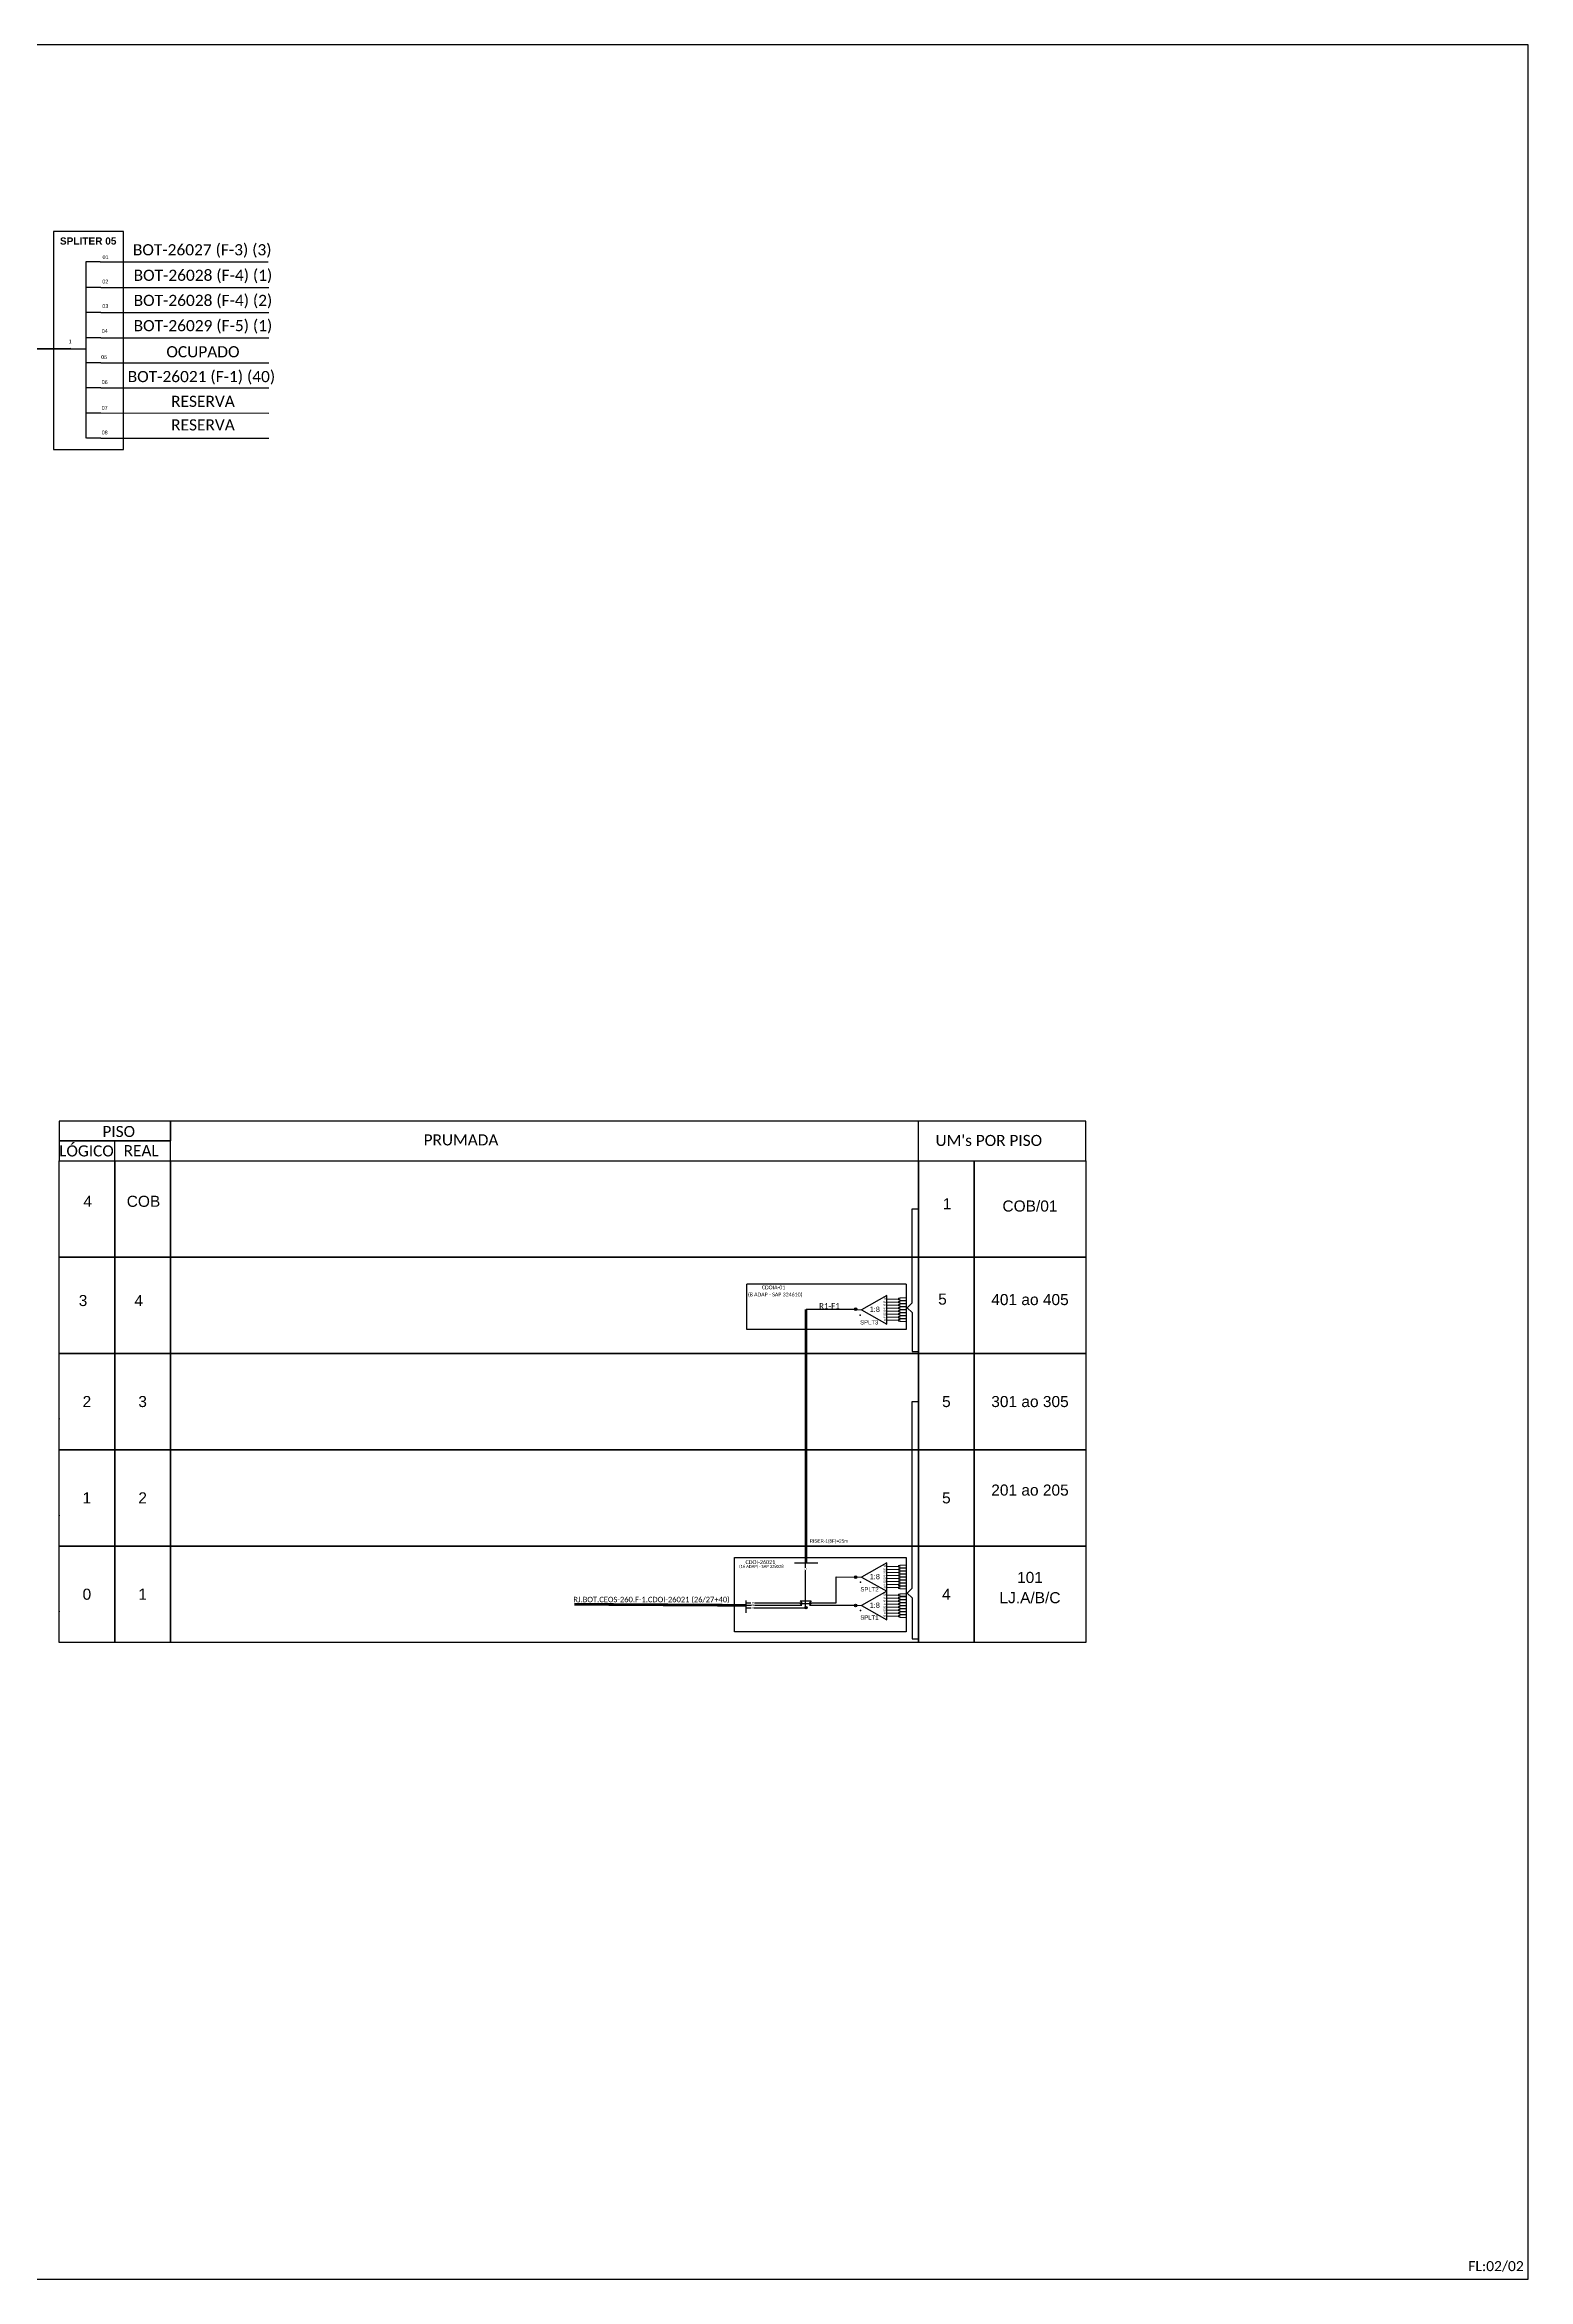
# Model space of a CAD drawing. Header units: metres. Extents: x -10 to 1772, y -3 to 591.
# Drawn here: x 1378 to 1772, y -3 to 591 of the extents above; entities that cross this region are included whole.
import ezdxf
from ezdxf.enums import TextEntityAlignment as Align

# ---------------------------------------------------------------- set-up
doc = ezdxf.new("R2010")
doc.units = ezdxf.units.M
doc.styles.add('ARIAL', font='arial.ttf')
doc.styles.get("Standard").update_dxf_attribs({"font": 'arial.ttf'})
doc.styles.add('WMF-Calibri0', font='calibri.ttf')

# ---------------------------------------------------------------- blocks, each defined once
blk = doc.blocks.new('SPLT_1-8_SC-APC')
at = {"color": 1, "lineweight": 0}
blk.add_lwpolyline([(-17.04, -7.55), (-19.26, -7.55)], dxfattribs=at)
at = {"color": 1}
blk.add_lwpolyline([(-7.37, -2.1), (-17.04, -7.55), (-7.37, -13), (-7.37, -2.1)], dxfattribs=at)
at = {"color": 3, "lineweight": 0}
for points in [[(-2.99, -3.51), (-7.37, -3.51)], [(-7.37, -4.66), (-2.99, -4.66)], [(-7.37, -5.82), (-2.99, -5.82)], [(-7.37, -6.97), (-2.99, -6.97)], [(-7.37, -8.12), (-2.99, -8.12)], [(-2.41, -3.02), (-2.41, -4)], [(-2.41, -3.02), (0, -3.02)], [(-2.41, -4), (0, -4)], [(-2.41, -4.17), (-2.41, -5.16)], [(-2.41, -4.17), (0, -4.17)], [(-2.41, -5.16), (0, -5.16)], [(-2.41, -5.32), (-2.41, -6.31)], [(-2.41, -5.32), (0, -5.32)], [(-2.41, -6.31), (0, -6.31)], [(-2.41, -6.48), (-2.41, -7.46)], [(-2.41, -6.48), (0, -6.48)], [(-2.41, -7.46), (0, -7.46)], [(-2.41, -7.63), (-2.41, -8.62)], [(-2.41, -7.63), (0, -7.63)], [(-7.37, -9.28), (-2.99, -9.28)], [(-7.37, -10.43), (-2.99, -10.43)], [(-7.37, -11.58), (-2.99, -11.58)], [(-2.41, -8.62), (0, -8.62)], [(-2.41, -8.78), (-2.41, -9.77)], [(-2.41, -8.78), (0, -8.78)], [(-2.41, -9.77), (0, -9.77)], [(-2.41, -9.94), (-2.41, -10.92)], [(-2.41, -9.94), (0, -9.94)], [(-2.41, -10.92), (0, -10.92)], [(-2.41, -11.09), (-2.41, -12.08)], [(-2.41, -11.09), (0, -11.09)], [(-2.41, -12.08), (0, -12.08)]]:
    blk.add_lwpolyline(points, dxfattribs=at)
for points in [[(-2.99, -3.22), (-2.41, -3.22), (-2.41, -3.8), (-2.99, -3.8)], [(-2.99, -4.38), (-2.41, -4.38), (-2.41, -4.95), (-2.99, -4.95)], [(-2.99, -5.53), (-2.41, -5.53), (-2.41, -6.1), (-2.99, -6.1)], [(-2.99, -6.68), (-2.41, -6.68), (-2.41, -7.26), (-2.99, -7.26)], [(-2.99, -7.84), (-2.41, -7.84), (-2.41, -8.41), (-2.99, -8.41)], [(-2.99, -8.99), (-2.41, -8.99), (-2.41, -9.56), (-2.99, -9.56)], [(-2.99, -10.14), (-2.41, -10.14), (-2.41, -10.72), (-2.99, -10.72)], [(-2.99, -11.3), (-2.41, -11.3), (-2.41, -11.87), (-2.99, -11.87)]]:
    blk.add_lwpolyline(points, close=True, dxfattribs=at)
at = {"color": 1, "style": 'ARIAL'}
for s, height, p in [('1:8', 2, (-13.91, -8.4)), ('S1', 0.75, (-8.74, -3.78)), ('S2', 0.75, (-8.74, -4.97)), ('S3', 0.75, (-8.74, -6.18)), ('S4', 0.75, (-8.74, -7.36)), ('S5', 0.75, (-8.74, -8.57)), ('S6', 0.75, (-8.74, -9.69)), ('S7', 0.75, (-8.74, -10.78)), ('S8', 0.75, (-8.74, -11.9))]:
    blk.add_text(s, height=height, dxfattribs=at).set_placement(p)
blk = doc.blocks.new('SPLITTER_')
blk.add_point((0, 0))
at = {"style": 'ARIAL', "flags": 4}
blk.add_attdef('SPLT', (0, -3.26), '', height=1.5, dxfattribs=at)

msp = doc.modelspace()

# ---------------------------------------------------------------- hatches: boundary and pattern name
h = msp.add_hatch(color=3)
h.dxf.hatch_style = 1
edge = h.paths.add_edge_path()
edge.add_arc((1593.42, 254.99), 0.325, 0, 360)
h = msp.add_hatch(color=3)
h.dxf.hatch_style = 1
edge = h.paths.add_edge_path()
edge.add_arc((1593.42, 183.75), 0.325, 0, 360)
h = msp.add_hatch(color=3)
h.dxf.hatch_style = 1
edge = h.paths.add_edge_path()
edge.add_arc((1580.23, 175.64), 0.325, 0, 360)
h = msp.add_hatch(color=3)
h.dxf.hatch_style = 1
edge = h.paths.add_edge_path()
edge.add_arc((1593.42, 176.22), 0.325, 0, 360)

# ---------------------------------------------------------------- linework, layer by layer
at = {"color": 7, "linetype": 'Continuous'}
for p, q in [((1388.81, 533.4), (1388.81, 486.49)), ((1392.6, 533.4), (1388.81, 533.4)), ((1392.8, 526.61), (1389, 526.61)), ((1392.8, 519.92), (1389, 519.92)), ((1392.8, 513.2), (1389, 513.2)), ((1384.86, 510.26), (1388.79, 510.26)), ((1392.8, 506.55), (1389, 506.55)), ((1392.8, 499.89), (1389, 499.89)), ((1392.8, 493.2), (1389, 493.2)), ((1392.8, 486.53), (1389, 486.53))]:
    msp.add_line(p, q, dxfattribs=at)
at = {"color": 10, "linetype": 'Continuous'}
for p, q in [((1392.6, 533.4), (1437.29, 533.38)), ((1392.8, 526.61), (1437.48, 526.6)), ((1392.8, 519.94), (1437.48, 519.92)), ((1392.8, 513.22), (1437.48, 513.2)), ((1392.8, 506.56), (1437.48, 506.55)), ((1392.8, 499.9), (1437.48, 499.89)), ((1392.8, 493.22), (1437.48, 493.2)), ((1392.79, 486.53), (1437.48, 486.52))]:
    msp.add_line(p, q, dxfattribs=at)
at = {"color": 1, "linetype": 'Continuous', "lineweight": 60}
msp.add_line((1384.86, 510.26), (1347.3, 510.14), dxfattribs=at)
at = {"color": 3}
msp.add_line((1564.25, 176.97), (1565.55, 176.97), dxfattribs=at)
at = {"color": 7}
for points in [[(931.2, -2.89), (1772.2, -2.89), (1772.2, 591.11), (931.2, 591.11)], [(1380.2, 483.49), (1398.86, 483.49), (1398.86, 541.44), (1380.2, 541.44)]]:
    msp.add_lwpolyline(points, close=True, dxfattribs=at)
for points in [[(1381.7, 299.71), (1411.33, 299.71), (1411.33, 304.98), (1381.7, 304.98)], [(1381.7, 294.45), (1411.33, 294.45), (1411.33, 299.71), (1381.7, 299.71)], [(1381.7, 294.45), (1396.51, 294.45), (1396.51, 268.85), (1381.7, 268.85)], [(1396.51, 294.45), (1411.33, 294.45), (1411.33, 268.85), (1396.51, 268.85)], [(1411.33, 294.45), (1610.13, 294.45), (1610.13, 268.85), (1411.33, 268.85)], [(1610.13, 294.45), (1624.94, 294.45), (1624.94, 268.85), (1610.13, 268.85)], [(1624.94, 294.45), (1654.57, 294.45), (1654.57, 268.85), (1624.94, 268.85)], [(1381.7, 268.85), (1396.51, 268.85), (1396.51, 243.24), (1381.7, 243.24)], [(1396.51, 268.85), (1411.33, 268.85), (1411.33, 243.24), (1396.51, 243.24)], [(1411.33, 268.85), (1610.13, 268.85), (1610.13, 243.24), (1411.33, 243.24)], [(1610.13, 268.85), (1624.94, 268.85), (1624.94, 243.24), (1610.13, 243.24)], [(1624.94, 268.85), (1654.57, 268.85), (1654.57, 243.24), (1624.94, 243.24)], [(1381.7, 243.24), (1396.51, 243.24), (1396.51, 217.64), (1381.7, 217.64)], [(1396.51, 243.24), (1411.33, 243.24), (1411.33, 217.64), (1396.51, 217.64)], [(1411.33, 243.24), (1610.13, 243.24), (1610.13, 217.64), (1411.33, 217.64)], [(1610.13, 243.24), (1624.94, 243.24), (1624.94, 217.64), (1610.13, 217.64)], [(1624.94, 243.24), (1654.57, 243.24), (1654.57, 217.64), (1624.94, 217.64)], [(1381.7, 217.64), (1396.51, 217.64), (1396.51, 192.04), (1381.7, 192.04)], [(1396.51, 217.64), (1411.33, 217.64), (1411.33, 192.04), (1396.51, 192.04)], [(1411.33, 217.64), (1610.13, 217.64), (1610.13, 192.04), (1411.33, 192.04)], [(1610.13, 217.64), (1624.94, 217.64), (1624.94, 192.04), (1610.13, 192.04)], [(1624.94, 217.64), (1654.57, 217.64), (1654.57, 192.04), (1624.94, 192.04)], [(1381.7, 192.04), (1396.51, 192.04), (1396.51, 166.43), (1381.7, 166.43)], [(1396.51, 192.04), (1411.33, 192.04), (1411.33, 166.43), (1396.51, 166.43)], [(1411.33, 192.04), (1610.13, 192.04), (1610.13, 166.43), (1411.33, 166.43)], [(1610.13, 192.04), (1624.94, 192.04), (1624.94, 166.43), (1610.13, 166.43)], [(1624.94, 192.04), (1654.57, 192.04), (1654.57, 166.43), (1624.94, 166.43)]]:
    msp.add_lwpolyline(points, close=True)
for points in [[(1411.33, 294.45), (1654.62, 294.45), (1654.62, 304.98), (1411.33, 304.98), (1411.33, 304.98), (1411.33, 299.71)], [(1610.13, 294.45), (1610.13, 304.98)], [(1396.51, 294.45), (1396.51, 299.71)], [(1566.49, 175.57), (1580.55, 175.57)]]:
    msp.add_lwpolyline(points)
at = {"color": 3}
for points in [[(1608.47, 266.75), (1608.47, 281.65), (1610.13, 281.65)], [(1608.47, 256.69), (1608.47, 266.75)], [(1608.47, 256.69), (1607.11, 255.38), (1608.47, 254.07)], [(1608.47, 254.07), (1608.47, 243.77), (1610.13, 243.77)], [(1608.44, 204.84), (1608.44, 230.44), (1610.13, 230.44)], [(1608.44, 180.83), (1608.44, 204.84)], [(1581.17, 176.97), (1588.22, 176.97), (1588.22, 183.8), (1593.74, 183.75)], [(1608.44, 180.83), (1607.09, 179.52), (1608.44, 178.22)], [(1608.44, 178.22), (1608.44, 167.39), (1610.13, 167.39)], [(1565.41, 176.97), (1565.44, 176.97)], [(1566.5, 176.97), (1577.5, 176.97)], [(1577.5, 176.97), (1578.18, 176.97)], [(1578.18, 176.97), (1578.42, 176.97)], [(1578.42, 176.97), (1579.09, 176.97)], [(1578.67, 177.45), (1579.09, 176.97)], [(1578.67, 177.45), (1581.61, 177.45), (1581.17, 176.97)]]:
    msp.add_lwpolyline(points, dxfattribs=at)
at = {"color": 1}
for points in [[(1564.52, 249.59), (1564.52, 261.64)], [(1606.87, 261.64), (1564.52, 261.64)], [(1606.87, 261.64), (1606.87, 249.59)], [(1606.87, 249.59), (1564.52, 249.59)], [(1564.26, 177.52), (1564.26, 174.29)]]:
    msp.add_lwpolyline(points, dxfattribs=at)
at = {"color": 5, "const_width": 0.698}
msp.add_lwpolyline([(1580.25, 187.54), (1580.25, 254.99)], dxfattribs=at)
at = {"color": 5}
for points in [[(1580.25, 254.99), (1593.42, 254.99)], [(1577.15, 187.54), (1583.34, 187.54)], [(1580.14, 186.23), (1580.14, 187.54)], [(1580.14, 175.95), (1580.14, 185.49)]]:
    msp.add_lwpolyline(points, dxfattribs=at)
at = {"color": 1}
msp.add_lwpolyline([(1561.21, 188.94), (1606.87, 188.94), (1606.87, 169.22), (1561.21, 169.22)], close=True, dxfattribs=at)
at = {"color": 1, "const_width": 0.717}
msp.add_lwpolyline([(1518.62, 176.55), (1564.27, 176.27)], dxfattribs=at)
at = {"color": 2}
for points in [[(1564.25, 176.27), (1565.55, 176.27)], [(1565.41, 176.27), (1565.42, 176.27)], [(1565.55, 176.27), (1565.68, 176.27)], [(1566.5, 176.27), (1579.09, 176.27)], [(1578.67, 176.75), (1579.09, 176.27)], [(1578.67, 176.75), (1581.61, 176.75), (1581.17, 176.27)], [(1581.17, 176.27), (1593.74, 176.27)]]:
    msp.add_lwpolyline(points, dxfattribs=at)
at = {"color": 7}
msp.add_lwpolyline([(1564.26, 175.57), (1565.55, 175.57)], dxfattribs=at)
at = {"color": 3}
for centre in [(1593.42, 254.99), (1593.42, 183.75), (1580.23, 175.64), (1593.42, 176.22)]:
    msp.add_circle(centre, 0.325, dxfattribs=at)
for p in [(1381.7, 225.8), (1381.7, 200.19), (1381.7, 174.59)]:
    msp.add_point(p)

# ---------------------------------------------------------------- block references
at = {"color": 3, "xscale": 0.6984566929140783, "yscale": 0.6984566929140428, "zscale": 0.6984566929140424}
for p in [(1606.87, 260.13), (1606.87, 189.07), (1606.87, 181.46)]:
    msp.add_blockref('SPLT_1-8_SC-APC', p, dxfattribs=at)
ref = msp.add_blockref('SPLITTER_', (1594.62, 253.38), dxfattribs=dict(xscale=0.7547904000001608, yscale=0.7547904000001822, zscale=0.7547904000001716))
ref.add_attrib('SPLT', 'SPLT3', (1594.62, 250.92), dxfattribs={"height": 1.132, "style": 'ARIAL'})
ref = msp.add_blockref('SPLITTER_', (1594.7, 182.43), dxfattribs=dict(xscale=0.7547904000001608, yscale=0.7547904000001822, zscale=0.7547904000001716))
ref.add_attrib('SPLT', 'SPLT2', (1594.7, 179.97), dxfattribs={"height": 1.132, "style": 'ARIAL'})
ref = msp.add_blockref('SPLITTER_', (1594.68, 174.93), dxfattribs=dict(xscale=0.7547904000001608, yscale=0.7547904000001822, zscale=0.7547904000001716))
ref.add_attrib('SPLT', 'SPLT1', (1594.68, 172.47), dxfattribs={"height": 1.132, "style": 'ARIAL'})

# ---------------------------------------------------------------- texts
at = {"style": 'WMF-Calibri0'}
for s, height, p in [('     PISO', 2.944, (1388.05, 300.75)), ('  LÓGICO', 2.944, (1379.67, 295.59)), ('    REAL', 2.944, (1394.73, 295.66)), ('PRUMADA', 2.944, (1478.61, 298.52)), ("UM's POR PISO", 2.9444, (1614.65, 298.37))]:
    msp.add_text(s, height=height, dxfattribs=at).set_placement(p)
at = {"style": 'ARIAL'}
for s, height, p in [('4', 2.94, (1389.33, 283.67)), ('COB', 2.944, (1404.15, 283.67)), ('1', 2.94, (1617.76, 283.03)), ('COB/01', 2.944, (1639.76, 282.41)), ('3', 2.94, (1388.08, 257.29)), ('4', 2.94, (1402.89, 257.29)), ('5', 2.94, (1616.51, 257.67)), ('401 ao 405', 2.944, (1639.76, 257.55)), ('2', 2.94, (1389.11, 230.44)), ('3', 2.94, (1403.92, 230.44)), ('5', 2.94, (1617.54, 230.44)), ('301 ao 305', 2.944, (1639.76, 230.44)), ('201 ao 205', 2.944, (1639.76, 206.91)), ('1', 2.94, (1389.11, 204.84)), ('2', 2.94, (1403.92, 204.84)), ('5', 2.94, (1617.54, 204.84)), ('101', 2.944, (1639.76, 183.68)), ('0', 2.94, (1389.11, 179.23)), ('1', 2.94, (1403.92, 179.23)), ('4', 2.94, (1617.54, 179.23)), ('LJ.A/B/C', 2.944, (1639.76, 178.3)), ('03', 0.425, (1566.09, 175.58)), ('02', 0.425, (1566.09, 176.31)), ('01', 0.425, (1566.17, 176.98))]:
    msp.add_text(s, height=height, dxfattribs=at).set_placement(p, align=Align.MIDDLE_CENTER)
at = {"color": 1, "style": 'WMF-Calibri0'}
for s, height, p in [('(8 ADAP - SAP 324610)', 1.008, (1572.05, 258.38)), ('(16 ADAP) - SAP 328028', 0.7806, (1568.37, 186.23))]:
    msp.add_text(s, height=height, dxfattribs=at).set_placement(p, align=Align.CENTER)
for s, height, p in [('CDOIA-01', 1.008, (1568.51, 260.27)), ('CDOI-26021', 1.033, (1564.15, 187.23)), ('RJ.BOT.CEOS-260.F-1.CDOI-26021 (26/27+40)', 1.444, (1518.39, 177.09))]:
    msp.add_text(s, height=height, dxfattribs=at).set_placement(p)
at = {"color": 5, "style": 'WMF-Calibri0'}
msp.add_text('R1-F1', height=1.515, dxfattribs=at).set_placement((1583.72, 255.08))
at = {"color": 5, "style": 'ARIAL'}
msp.add_text('RISER-1(8F)=25m', height=0.878, dxfattribs=at).set_placement((1586.32, 193.37), align=Align.MIDDLE_CENTER)
at = {"style": 'ARIAL'}
msp.add_text('01', height=0.425, rotation=90, dxfattribs=at).set_placement((1580.09, 185.91), align=Align.MIDDLE_CENTER)
at = {"attachment_point": 5}
for s, insert, char_height, width in [('\\C10;\\fArial|b1|i0|c0|p34;SPLITER 05', (1389.45, 538.92), 1.9173, 18.6624), ('\\C7;\\fArial|b0|i0|;\\H1.0273588255048;01 ', (1394.06, 534.63), 1.9173, 3.845), ('\\C7;\\fCalibri|b0|i0|c0|p34;BOT-26027 (F-3) (3)', (1419.76, 536.28), 2.9626, 87.086), ('\\C7;\\fArial|b0|i0|;\\H1.0273588255048;02 ', (1394, 528.15), 1.9173, 4.0589), ('\\C7;\\fCalibri|b0|i0|c0|p34;BOT-26028 (F-4) (1)', (1419.95, 529.5), 2.9626, 87.086), ('\\C7;\\fCalibri|b0|i0|c0|p34;BOT-26028 (F-4) (2)', (1419.95, 522.82), 2.9626, 87.086), ('\\C7;\\fArial|b0|i0|;\\H1.0273588255048;03 ', (1394, 521.62), 1.9173, 3.7325), ('\\C7;\\fCalibri|b0|i0|c0|p34;BOT-26029 (F-5) (1)', (1419.95, 516.11), 2.9626, 87.086), ('\\C7;\\fArial|b0|i0|;\\H1.0273588255048;1', (1384.68, 512.23), 1.9173, 1.8991), ('\\C7;\\fArial|b0|i0|;\\H1.0273588255048;04 ', (1393.84, 514.98), 1.9173, 4.0589), ('{\\fCalibri|b0|i0|c0|p34;\\C7;OCUPADO}', (1419.95, 509.47), 2.9626, 87.086), ('\\C7;\\fArial|b0|i0|;\\H1.0273588255048;05 ', (1393.7, 508.06), 1.9173, 4.992), ('\\C7;\\fArial|b0|i0|;\\H1.0273588255048;06 ', (1393.84, 501.43), 1.9173, 4.0589), ('\\C1;\\fCalibri|b0|i0|c0|p34;BOT-26021 (F-1) (40)', (1419.55, 502.58), 2.9626, 87.086), ('\\C7;\\fArial|b0|i0|;\\H1.0273588255048;07 ', (1393.84, 494.56), 1.9173, 4.0589), ('{\\fCalibri|b0|i0|c0|p34;\\C7;RESERVA}', (1419.95, 496.3), 2.9626, 87.086), ('\\C7;\\fArial|b0|i0|;\\H1.0273588255048;08 ', (1393.84, 488.03), 1.9173, 4.0589), ('{\\fCalibri|b0|i0|c0|p34;\\C7;RESERVA}', (1419.95, 490.04), 2.9626, 87.086)]:
    msp.add_mtext(s, dxfattribs=dict(at, insert=insert, char_height=char_height, width=width))
at = {"insert": (1756.25, 1.95), "char_height": 2.657, "width": 245.4853, "attachment_point": 1, "style": 'WMF-Calibri0'}
msp.add_mtext('FL:02/02', dxfattribs=at)

doc.saveas('drawing.dxf')
